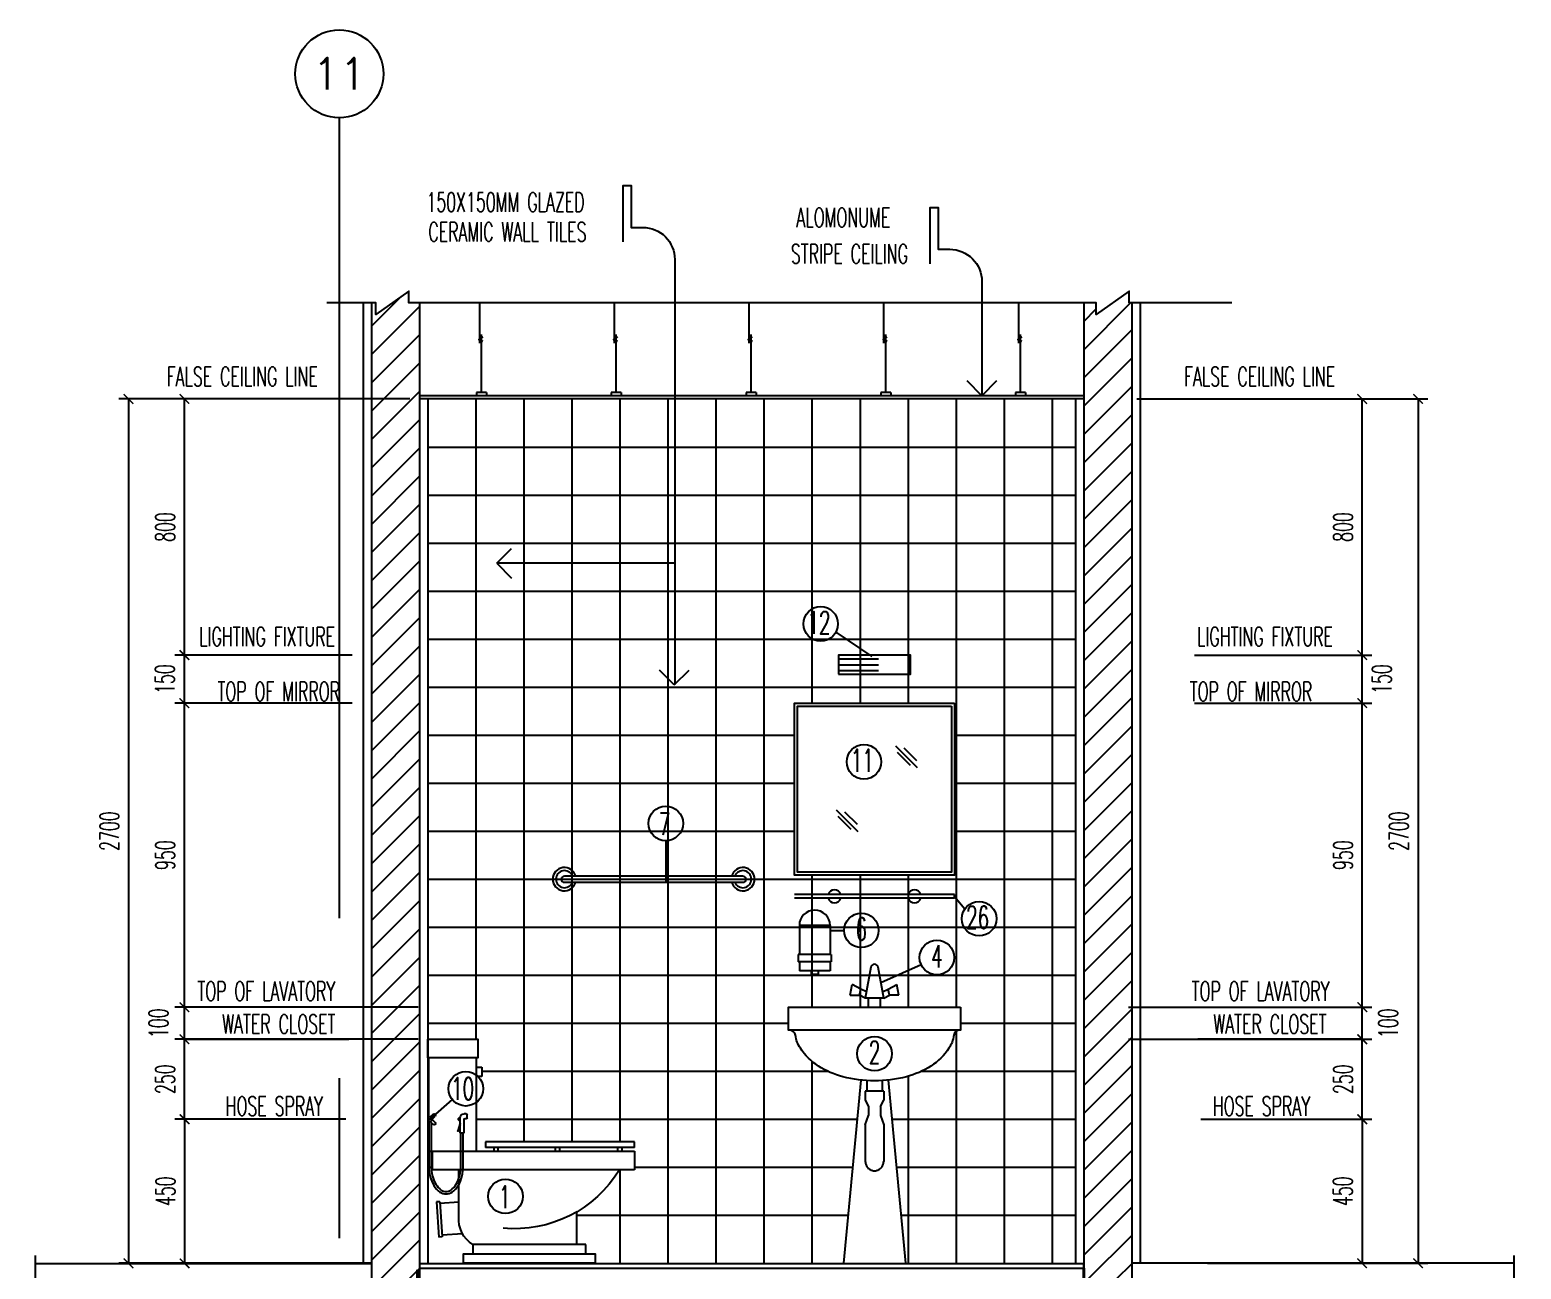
# Model space of a CAD drawing. Extents: x 417610.1 to 417639, y 43413.5 to 43433.4.
# Drawn here: x 417622.384 to 417627.041, y 43416.044 to 43419.916 of the extents above; entities that cross this region are included whole.
import ezdxf
from ezdxf.enums import TextEntityAlignment as Align

# ---------------------------------------------------------------- set-up
doc = ezdxf.new("R2010")
doc.units = 0
doc.header["$MEASUREMENT"] = 0
doc.header["$PDMODE"] = 3
doc.header["$PDSIZE"] = 0.1
for name, pattern in [('CENTER2', [1.125, 0.75, -0.125, 0.125, -0.125]), ('CENTERX2', [4, 2.5, -0.5, 0.5, -0.5]), ('HIDDEN2', [0.1875, 0.125, -0.0625])]:
    doc.linetypes.add(name, pattern=pattern)
doc.layers.get('0').update_dxf_attribs({"linetype": 'CONTINUOUS'})
doc.layers.get('DEFPOINTS').update_dxf_attribs({"linetype": 'CONTINUOUS'})
for name, color, linetype in [('2', 2, 'CONTINUOUS'), ('AX', 6, 'CONTINUOUS'), ('AX-CR', 2, 'CONTINUOUS'), ('AX-TXT', 4, 'CONTINUOUS'), ('AXES', 11, 'CENTERX2'), ('AXIS', 11, 'CENTER2'), ('Dimout', 4, 'CONTINUOUS'), ('DW', 7, 'CONTINUOUS'), ('ELE', 3, 'CONTINUOUS'), ('ELV', 7, 'CONTINUOUS'), ('FIX', 3, 'CONTINUOUS'), ('Hatch', 11, 'CONTINUOUS'), ('K-FUR', 3, 'CONTINUOUS'), ('Plaster', 7, 'CONTINUOUS'), ('SANI', 2, 'CONTINUOUS'), ('Tile', 5, 'CONTINUOUS'), ('TXT', 2, 'CONTINUOUS'), ('WALL', 6, 'CONTINUOUS'), ('WallPartition', 2, 'CONTINUOUS'), ('Windows', 9, 'CONTINUOUS')]:
    doc.layers.add(name, color=color, linetype=linetype)
doc.styles.add('ROMANS', font='ROMANS.shx', dxfattribs={"width": 0.6})
doc.dimstyles.new('R50', dxfattribs={"dimscale": 0, "dimtxt": 0.06, "dimasz": 0.03, "dimexe": 0.03, "dimexo": 0.03, "dimgap": 0.03, "dimtad": 1, "dimdec": 0, "dimlfac": 1000, "dimzin": 13, "dimdsep": 46, "dimtxsty": 'ROMANS', "dimblk": 'ARCHTICK', "dimcen": 0.09, "dimclrd": 4, "dimclre": 4, "dimclrt": 2, "dimadec": 0, "dimazin": 0, "dimtfac": 1, "dimtdec": 0, "dimtofl": 0, "dimtmove": 2, "dimatfit": 3, "dimldrblk": 'CLOSEDBLANK', "dimfxl": 0, "dimtolj": 1, "dimtzin": 0, "dimarcsym": 0})

# ---------------------------------------------------------------- blocks, each defined once
blk = doc.blocks.new('AXU')
at = {"layer": 'AX-CR'}
blk.add_circle((0, 350), 350, dxfattribs=at)
at = {"layer": 'AX-TXT', "style": 'ROMANS'}
blk.add_attdef('AX', text='', height=250, dxfattribs=at).set_placement((0, 350), align=Align.MIDDLE)
blk = doc.blocks.new('A$C753C42D5')
at = {"layer": 'SANI', "linetype": 'Continuous'}
for p, q in [((0.2568, 0.9248), (0.2394, 0.8287)), ((0.2968, 0.8287), (0.2793, 0.9248)), ((0.1923, 0.8373), (0.1985, 0.8714)), ((0.225, 0.8568), (0.1985, 0.8714)), ((0.2215, 0.8373), (0.225, 0.8568)), ((0.2429, 0.8483), (0.225, 0.8568)), ((0.2933, 0.8483), (0.3112, 0.8568)), ((0.3112, 0.8568), (0.3377, 0.8714)), ((0.3147, 0.8373), (0.3112, 0.8568)), ((0.3439, 0.8373), (0.3377, 0.8714)), ((0.1923, 0.8373), (0.2215, 0.8373)), ((0.2394, 0.8287), (0.2215, 0.8373)), ((0.2968, 0.8287), (0.2394, 0.8287)), ((0.2489, 0.8), (0.2489, 0.8287)), ((0.2872, 0.8), (0.2872, 0.8287)), ((0.2968, 0.8287), (0.3147, 0.8373)), ((0.3439, 0.8373), (0.3147, 0.8373)), ((0.2252, 0.5724), (0.1713, 0)), ((0.3109, 0.5724), (0.3648, 0))]:
    blk.add_line(p, q, dxfattribs=at)
at = {"layer": 'SANI', "linetype": 'HIDDEN2'}
for p, q in [((0.2441, 0.57), (0.2441, 0.5382)), ((0.292, 0.57), (0.292, 0.5382)), ((0.2968, 0.5382), (0.2394, 0.5382)), ((0.2394, 0.5382), (0.2394, 0.5094)), ((0.2968, 0.5382), (0.2968, 0.5094)), ((0.2394, 0.5094), (0.2489, 0.4903)), ((0.2489, 0.4903), (0.2489, 0.4616)), ((0.2872, 0.4903), (0.2968, 0.5094)), ((0.2872, 0.4903), (0.2872, 0.4616)), ((0.2394, 0.4328), (0.2489, 0.4616)), ((0.2394, 0.4328), (0.2394, 0.3179)), ((0.2872, 0.4616), (0.2968, 0.4328)), ((0.2968, 0.4328), (0.2968, 0.3179))]:
    blk.add_line(p, q, dxfattribs=at)
at = {"layer": 'SANI', "linetype": 'Continuous'}
blk.add_lwpolyline([(0.5362, 0.8), (0.5362, 0.789), (0.5362, 0.7282), (0, 0.7282), (0, 0.789), (0, 0.8)], close=True, dxfattribs=at)
for points in [[(0.5158, 0.7124, -0.107261), (0.5003, 0.6716, -0.107169), (0.4442, 0.6162, -0.077294), (0.3677, 0.5829, -0.06439), (0.2685, 0.57, -0.06439), (0.1694, 0.5829, -0.077294), (0.0929, 0.6162, -0.107169), (0.0368, 0.6716, -0.107938), (0.0212, 0.7126, -0.000994)], [(0.517, 0.7282, -0.000994), (0.517, 0.7278, -0.145509)]]:
    blk.add_lwpolyline(points, format="xyb", dxfattribs=at)
for centre, radius, start, end in [((0.2681, 0.9226), 0.0115, 9.5273, 170.4727), ((0.0024, 0.709), 0.0191, 10.8078, 88.4915), ((0.5347, 0.709), 0.0191, 89.1936, 170.0196)]:
    blk.add_arc(centre, radius, start, end, dxfattribs=at)
at = {"layer": 'SANI', "linetype": 'HIDDEN2'}
blk.add_arc((0.2681, 0.3179), 0.0287, 180, 0, dxfattribs=at)
blk = doc.blocks.new('_ARCHTICK')
at = {"color": 0, "linetype": 'ByBlock', "const_width": 0.15}
blk.add_lwpolyline([(-0.5, -0.5), (0.5, 0.5)], dxfattribs=at)
blk = doc.blocks.new('*D53')
at = {"layer": 'DEFPOINTS', "color": 0}
for p in [(417622.8668, 43418.7627), (417622.6925, 43416.0627), (417622.8675, 43416.0627)]:
    blk.add_point(p, dxfattribs=at)
at = {"layer": 'Dimout', "color": 4, "lineweight": -2}
for p, q in [((417622.8368, 43418.7627), (417622.6625, 43418.7627)), ((417622.6925, 43418.7627), (417622.6925, 43416.0627)), ((417622.8375, 43416.0627), (417622.6625, 43416.0627))]:
    blk.add_line(p, q, dxfattribs=at)
at = {"layer": 'Dimout', "color": 4, "lineweight": -2, "xscale": 0.03, "yscale": 0.03, "zscale": 0.03}
for p, rotation in [((417622.6925, 43418.7627), 90), ((417622.6925, 43416.0627), 270)]:
    blk.add_blockref('_ARCHTICK', p, dxfattribs=dict(at, rotation=rotation))
at = {"layer": 'Dimout', "color": 2, "insert": (417622.6325, 43417.4127), "char_height": 0.06, "attachment_point": 5, "rotation": 90, "style": 'ROMANS'}
blk.add_mtext('\\A1;2700', dxfattribs=at)
blk = doc.blocks.new('_ClosedBlank')
at = {"color": 0, "linetype": 'ByBlock', "lineweight": -2}
for p, q in [((-1, 0.17), (0, 0)), ((-1, 0.17), (-1, -0.17)), ((0, 0), (-1, -0.17))]:
    blk.add_line(p, q, dxfattribs=at)
blk = doc.blocks.new('*D54')
at = {"layer": 'DEFPOINTS', "color": 0}
for p in [(417622.8668, 43417.8127), (417623.4206, 43417.8127), (417623.6266, 43416.8627)]:
    blk.add_point(p, dxfattribs=at)
at = {"layer": 'Dimout', "color": 4, "lineweight": -2}
for p, q in [((417623.3906, 43417.8127), (417622.8368, 43417.8127)), ((417622.8668, 43416.8627), (417622.8668, 43417.8127)), ((417623.5966, 43416.8627), (417622.8368, 43416.8627))]:
    blk.add_line(p, q, dxfattribs=at)
at = {"layer": 'Dimout', "color": 4, "lineweight": -2, "xscale": 0.03, "yscale": 0.03, "zscale": 0.03}
for p, rotation in [((417622.8668, 43417.8127), 90), ((417622.8668, 43416.8627), 270)]:
    blk.add_blockref('_ARCHTICK', p, dxfattribs=dict(at, rotation=rotation))
at = {"layer": 'Dimout', "color": 2, "insert": (417622.8068, 43417.3377), "char_height": 0.06, "attachment_point": 5, "rotation": 90, "style": 'ROMANS'}
blk.add_mtext('\\A1;950', dxfattribs=at)
blk = doc.blocks.new('*D55')
at = {"layer": 'DEFPOINTS', "color": 0}
for p in [(417622.8668, 43416.8627), (417623.6266, 43416.8627), (417623.6266, 43416.7626)]:
    blk.add_point(p, dxfattribs=at)
at = {"layer": 'Dimout', "color": 4, "lineweight": -2}
for p, q in [((417623.5966, 43416.8627), (417622.8368, 43416.8627)), ((417622.8668, 43416.7626), (417622.8668, 43416.8627)), ((417623.5966, 43416.7626), (417622.8368, 43416.7626))]:
    blk.add_line(p, q, dxfattribs=at)
at = {"layer": 'Dimout', "color": 4, "lineweight": -2, "xscale": 0.03, "yscale": 0.03, "zscale": 0.03}
for p, rotation in [((417622.8668, 43416.8627), 90), ((417622.8668, 43416.7626), 270)]:
    blk.add_blockref('_ARCHTICK', p, dxfattribs=dict(at, rotation=rotation))
at = {"layer": 'Dimout', "color": 2, "insert": (417622.786, 43416.8127), "char_height": 0.06, "attachment_point": 5, "rotation": 90, "style": 'ROMANS'}
blk.add_mtext('\\A1;100', dxfattribs=at)
blk = doc.blocks.new('*D56')
at = {"layer": 'DEFPOINTS', "color": 0}
for p in [(417622.8668, 43416.7626), (417622.8668, 43416.7626), (417623.4006, 43416.5127)]:
    blk.add_point(p, dxfattribs=at)
at = {"layer": 'Dimout', "color": 4, "lineweight": -2}
for p, q in [((417622.8668, 43416.5127), (417622.8668, 43416.7626)), ((417623.3706, 43416.5127), (417622.8368, 43416.5127))]:
    blk.add_line(p, q, dxfattribs=at)
at = {"layer": 'Dimout', "color": 4, "lineweight": -2, "xscale": 0.03, "yscale": 0.03, "zscale": 0.03}
for p, rotation in [((417622.8668, 43416.7626), 90), ((417622.8668, 43416.5127), 270)]:
    blk.add_blockref('_ARCHTICK', p, dxfattribs=dict(at, rotation=rotation))
at = {"layer": 'Dimout', "color": 2, "insert": (417622.8068, 43416.6377), "char_height": 0.06, "attachment_point": 5, "rotation": 90, "style": 'ROMANS'}
blk.add_mtext('\\A1;250', dxfattribs=at)
blk = doc.blocks.new('A$C03B742BD')
at = {"layer": 'SANI'}
for p, q in [((0, 0.238), (0, 0.247)), ((0.003, 0.25), (0.01, 0.25)), ((0.003, 0.235), (0.007, 0.235)), ((0.0225, 0.192), (0.0225, 0.2375)), ((0.1091, 0.234), (0.1003, 0.2428)), ((0.1155, 0.2404), (0.1067, 0.2492)), ((0.01, 0.192), (0.01, 0.232)), ((0.012, 0.19), (0.0205, 0.19)), ((0.0225, 0.221), (0.0291, 0.197)), ((0.0225, 0.2172), (0.0282, 0.1967)), ((0.1091, 0.2324), (0.1003, 0.2237)), ((0.1155, 0.2261), (0.1067, 0.2173))]:
    blk.add_line(p, q, dxfattribs=at)
for points in [[(0.0225, 0.2283, 0.064258), (0.0248, 0.2292, 0.106392), (0.0269, 0.2311, 0.159292), (0.0277, 0.2335, 0.159292), (0.0269, 0.236, 0.106392), (0.0248, 0.2379, 0.066222), (0.0224, 0.2388, 0.057624)], [(0.0225, 0.2303, 0.046557), (0.0238, 0.2309, 0.106392), (0.0253, 0.2323, 0.159292), (0.0257, 0.2335, 0.159292), (0.0253, 0.2348, 0.106392), (0.0238, 0.2362, 0.046557), (0.0225, 0.2367, 0.057624)], [(0.12, 0.2271), (0.12, 0.09, -0.060702), (0.1156, 0.0539, -0.074102), (0.1043, 0.0264, -0.106911), (0.0852, 0.0059, -0.152771), (0.0663, 0, -0.152771), (0.0473, 0.0059, -0.106911), (0.0282, 0.0264, -0.074102), (0.0169, 0.0539, -0.060702), (0.0125, 0.09), (0.0125, 0.19)], [(0.1125, 0.2231), (0.1125, 0.09, -0.060702), (0.1083, 0.0557, -0.074102), (0.0978, 0.0302, -0.106911), (0.0809, 0.0121, -0.152771), (0.0663, 0.0075, -0.152771), (0.0516, 0.0121, -0.106911), (0.0347, 0.0302, -0.074102), (0.0242, 0.0557, -0.060702), (0.02, 0.09), (0.02, 0.19)]]:
    blk.add_lwpolyline(points, format="xyb", dxfattribs=at)
blk.add_circle((0.1163, 0.2332), 0.0072, dxfattribs=at)
for centre, radius, start, end in [((0.003, 0.247), 0.003, 90, 180), ((0.003, 0.238), 0.003, 180, 270), ((0.007, 0.232), 0.003, 0, 90), ((0.01, 0.2375), 0.0125, 0, 90), ((0.1035, 0.246), 0.0045, 45, 225), ((0.012, 0.192), 0.002, 180, 270), ((0.0205, 0.192), 0.002, 270, 0), ((0.0286, 0.1968), 0.0005, 194.5389, 16.2381), ((0.1035, 0.2205), 0.0045, 135, 315)]:
    blk.add_arc(centre, radius, start, end, dxfattribs=at)
blk = doc.blocks.new('*D57')
at = {"layer": 'DEFPOINTS', "color": 0}
for p in [(417622.8675, 43416.5127), (417622.8675, 43416.0627), (417623.3806, 43416.0627)]:
    blk.add_point(p, dxfattribs=at)
at = {"layer": 'Dimout', "color": 4, "lineweight": -2}
for p, q in [((417622.8675, 43416.5127), (417622.8675, 43416.0627)), ((417623.3506, 43416.0627), (417622.8375, 43416.0627))]:
    blk.add_line(p, q, dxfattribs=at)
at = {"layer": 'Dimout', "color": 4, "lineweight": -2, "xscale": 0.03, "yscale": 0.03, "zscale": 0.03}
for p, rotation in [((417622.8675, 43416.5127), 90), ((417622.8675, 43416.0627), 270)]:
    blk.add_blockref('_ARCHTICK', p, dxfattribs=dict(at, rotation=rotation))
at = {"layer": 'Dimout', "color": 2, "insert": (417622.8075, 43416.2877), "char_height": 0.06, "attachment_point": 5, "rotation": 90, "style": 'ROMANS'}
blk.add_mtext('\\A1;450', dxfattribs=at)
blk = doc.blocks.new('COMP')
at = {"layer": 'FIX'}
for p, q in [((-0.0575, 0.6125), (-0.0575, 0.5833)), ((-0.0411, 0.6125), (-0.0575, 0.6125)), ((-0.0411, 0.35), (-0.0411, 0.6416)), ((0.1079, 0.35), (0.1079, 0.6416)), ((-0.0575, 0.5833), (-0.0411, 0.5833)), ((-0.5343, 0.3618), (-0.5343, 0.3792)), ((-0.5343, 0.3792), (-0.0685, 0.3792)), ((-0.0685, 0.3792), (-0.0685, 0.3618)), ((-0.5343, 0.3618), (-0.0685, 0.3618)), ((-0.5343, 0.35), (-0.5343, 0.2917)), ((0.1079, 0.35), (-0.5343, 0.35)), ((-0.4959, 0.35), (-0.4959, 0.3618)), ((-0.4825, 0.35), (-0.4825, 0.3618)), ((-0.301, 0.35), (-0.301, 0.3618)), ((-0.2876, 0.35), (-0.2876, 0.3618)), ((-0.1087, 0.35), (-0.1087, 0.3618)), ((-0.0953, 0.35), (-0.0953, 0.3618)), ((0.0971, 0.2917), (0.0971, 0.35)), ((-0.5343, 0.2917), (0.0971, 0.2917)), ((0.0146, 0.1458), (0.0146, 0.2917)), ((0.0146, 0.1914), (0.0738, 0.1873)), ((0.0741, 0.1923), (0.0665, 0.0825)), ((0.0741, 0.1923), (0.0841, 0.1916)), ((0.0841, 0.1916), (0.0765, 0.0818)), ((-0.3528, 0.1603), (-0.3528, 0.0583)), ((-0.382, 0.0583), (-0.0292, 0.0583)), ((-0.382, 0.0292), (-0.382, 0.0583)), ((-0.0292, 0.0583), (-0.0292, 0.0292)), ((0.0027, 0.092), (0.0669, 0.0875)), ((0.0665, 0.0825), (0.0765, 0.0818))]:
    blk.add_line(p, q, dxfattribs=at)
for points in [[(0.1117, 0.6416), (0.1117, 0.7), (-0.0449, 0.7), (-0.0449, 0.6416)], [(0, 0), (0, 0.0292), (-0.4111, 0.0292), (-0.4111, 0)]]:
    blk.add_lwpolyline(points, close=True, dxfattribs=at)
for centre, radius, start, end in [((-0.1594, 0.4916), 0.3837, 211.4114, 275.3446), ((-0.0802, 0.1385), 0.0951, 302.4712, 4.3987)]:
    blk.add_arc(centre, radius, start, end, dxfattribs=at)
blk = doc.blocks.new('*D58')
at = {"layer": 'DEFPOINTS', "color": 0}
for p in [(417622.8668, 43418.7627), (417623.6006, 43418.7627), (417623.4206, 43417.9627)]:
    blk.add_point(p, dxfattribs=at)
at = {"layer": 'Dimout', "color": 4, "lineweight": -2}
for p, q in [((417623.5706, 43418.7627), (417622.8368, 43418.7627)), ((417622.8668, 43417.9627), (417622.8668, 43418.7627)), ((417623.3906, 43417.9627), (417622.8368, 43417.9627))]:
    blk.add_line(p, q, dxfattribs=at)
at = {"layer": 'Dimout', "color": 4, "lineweight": -2, "xscale": 0.03, "yscale": 0.03, "zscale": 0.03}
for p, rotation in [((417622.8668, 43418.7627), 90), ((417622.8668, 43417.9627), 270)]:
    blk.add_blockref('_ARCHTICK', p, dxfattribs=dict(at, rotation=rotation))
at = {"layer": 'Dimout', "color": 2, "insert": (417622.8068, 43418.3627), "char_height": 0.06, "attachment_point": 5, "rotation": 90, "style": 'ROMANS'}
blk.add_mtext('\\A1;800', dxfattribs=at)
blk = doc.blocks.new('*D59')
at = {"layer": 'DEFPOINTS', "color": 0}
for p in [(417622.8668, 43417.9627), (417623.4206, 43417.9627), (417623.4206, 43417.8127)]:
    blk.add_point(p, dxfattribs=at)
at = {"layer": 'Dimout', "color": 4, "lineweight": -2}
for p, q in [((417623.3906, 43417.9627), (417622.8368, 43417.9627)), ((417622.8668, 43417.8127), (417622.8668, 43417.9627)), ((417623.3906, 43417.8127), (417622.8368, 43417.8127))]:
    blk.add_line(p, q, dxfattribs=at)
at = {"layer": 'Dimout', "color": 4, "lineweight": -2, "xscale": 0.03, "yscale": 0.03, "zscale": 0.03}
for p, rotation in [((417622.8668, 43417.9627), 90), ((417622.8668, 43417.8127), 270)]:
    blk.add_blockref('_ARCHTICK', p, dxfattribs=dict(at, rotation=rotation))
at = {"layer": 'Dimout', "color": 2, "insert": (417622.8058, 43417.8877), "char_height": 0.06, "attachment_point": 5, "rotation": 90, "style": 'ROMANS'}
blk.add_mtext('\\A1;150', dxfattribs=at)
blk = doc.blocks.new('walling')
at = {"layer": 'ELV'}
blk.add_line((0.1363, -1.1797), (-0.4198, -1.1797), dxfattribs=at)
blk.add_lwpolyline([(-0.025, -0.176), (-0.025, 0), (0, 0), (0, -0.1306), (0.0363, -0.1306, -0.414214), (0.1363, -0.2306), (0.1363, -1.5582)], format="xyb", dxfattribs=at)
at = {"layer": 'WALL'}
for p, q in [((-0.4198, -1.1797), (-0.3736, -1.1334)), ((-0.4198, -1.1797), (-0.3736, -1.2259)), ((0.1345, -1.56), (0.0882, -1.5137)), ((0.1345, -1.56), (0.1808, -1.5137))]:
    blk.add_line(p, q, dxfattribs=at)
at = {"layer": 'TXT', "style": 'ROMANS', "width": 0.6}
for s, p in [('150X150MM GLAZED', (-0.639, -0.0816)), ('CERAMIC WALL TILES', (-0.6331, -0.1746))]:
    blk.add_text(s, height=0.06, dxfattribs=at).set_placement(p)
blk = doc.blocks.new('GAN')
for p, q in [((-0.0212, 0.1644), (-0.0212, 0.29)), ((-0.0155, 0.01), (-0.0155, 0.1918)), ((0, 0.01), (-0.031, 0.01)), ((-0.031, 0.01), (-0.031, 0)), ((0, 0.01), (0, 0))]:
    blk.add_line(p, q)
blk.add_lwpolyline([(-0.0118, 0.184), (-0.024, 0.1754), (-0.0113, 0.1703)])
blk = doc.blocks.new('*D83')
at = {"layer": 'DEFPOINTS', "color": 0}
for p in [(417626.545, 43418.7627), (417626.5443, 43416.0627), (417626.7193, 43416.0627)]:
    blk.add_point(p, dxfattribs=at)
at = {"layer": 'Dimout', "color": 4, "lineweight": -2}
for p, q in [((417626.575, 43418.7627), (417626.7493, 43418.7627)), ((417626.7193, 43418.7627), (417626.7193, 43416.0627)), ((417626.5743, 43416.0627), (417626.7493, 43416.0627))]:
    blk.add_line(p, q, dxfattribs=at)
at = {"layer": 'Dimout', "color": 4, "lineweight": -2, "xscale": 0.03, "yscale": 0.03, "zscale": 0.03}
for p, rotation in [((417626.7193, 43418.7627), 90), ((417626.7193, 43416.0627), 270)]:
    blk.add_blockref('_ARCHTICK', p, dxfattribs=dict(at, rotation=rotation))
at = {"layer": 'Dimout', "color": 2, "insert": (417626.6593, 43417.4127), "char_height": 0.06, "attachment_point": 5, "rotation": 90, "style": 'ROMANS'}
blk.add_mtext('\\A1;2700', dxfattribs=at)
blk = doc.blocks.new('*D84')
at = {"layer": 'DEFPOINTS', "color": 0}
for p in [(417625.9913, 43417.8127), (417626.545, 43417.8127), (417625.7853, 43416.8627)]:
    blk.add_point(p, dxfattribs=at)
at = {"layer": 'Dimout', "color": 4, "lineweight": -2}
for p, q in [((417626.0213, 43417.8127), (417626.575, 43417.8127)), ((417626.545, 43416.8627), (417626.545, 43417.8127)), ((417625.8153, 43416.8627), (417626.575, 43416.8627))]:
    blk.add_line(p, q, dxfattribs=at)
at = {"layer": 'Dimout', "color": 4, "lineweight": -2, "xscale": 0.03, "yscale": 0.03, "zscale": 0.03}
for p, rotation in [((417626.545, 43417.8127), 90), ((417626.545, 43416.8627), 270)]:
    blk.add_blockref('_ARCHTICK', p, dxfattribs=dict(at, rotation=rotation))
at = {"layer": 'Dimout', "color": 2, "insert": (417626.485, 43417.3377), "char_height": 0.06, "attachment_point": 5, "rotation": 90, "style": 'ROMANS'}
blk.add_mtext('\\A1;950', dxfattribs=at)
blk = doc.blocks.new('*D85')
at = {"layer": 'DEFPOINTS', "color": 0}
for p in [(417625.7853, 43416.8627), (417626.545, 43416.8627), (417625.7853, 43416.7626)]:
    blk.add_point(p, dxfattribs=at)
at = {"layer": 'Dimout', "color": 4, "lineweight": -2}
for p, q in [((417625.8153, 43416.8627), (417626.575, 43416.8627)), ((417626.545, 43416.7626), (417626.545, 43416.8627)), ((417625.8153, 43416.7626), (417626.575, 43416.7626))]:
    blk.add_line(p, q, dxfattribs=at)
at = {"layer": 'Dimout', "color": 4, "lineweight": -2, "xscale": 0.03, "yscale": 0.03, "zscale": 0.03}
for p, rotation in [((417626.545, 43416.8627), 90), ((417626.545, 43416.7626), 270)]:
    blk.add_blockref('_ARCHTICK', p, dxfattribs=dict(at, rotation=rotation))
at = {"layer": 'Dimout', "color": 2, "insert": (417626.6258, 43416.8127), "char_height": 0.06, "attachment_point": 5, "rotation": 90, "style": 'ROMANS'}
blk.add_mtext('\\A1;100', dxfattribs=at)
blk = doc.blocks.new('*D86')
at = {"layer": 'DEFPOINTS', "color": 0}
for p in [(417626.545, 43416.7626), (417626.545, 43416.7626), (417626.0113, 43416.5127)]:
    blk.add_point(p, dxfattribs=at)
at = {"layer": 'Dimout', "color": 4, "lineweight": -2}
for p, q in [((417626.545, 43416.5127), (417626.545, 43416.7626)), ((417626.0413, 43416.5127), (417626.575, 43416.5127))]:
    blk.add_line(p, q, dxfattribs=at)
at = {"layer": 'Dimout', "color": 4, "lineweight": -2, "xscale": 0.03, "yscale": 0.03, "zscale": 0.03}
for p, rotation in [((417626.545, 43416.7626), 90), ((417626.545, 43416.5127), 270)]:
    blk.add_blockref('_ARCHTICK', p, dxfattribs=dict(at, rotation=rotation))
at = {"layer": 'Dimout', "color": 2, "insert": (417626.485, 43416.6377), "char_height": 0.06, "attachment_point": 5, "rotation": 90, "style": 'ROMANS'}
blk.add_mtext('\\A1;250', dxfattribs=at)
blk = doc.blocks.new('*D87')
at = {"layer": 'DEFPOINTS', "color": 0}
for p in [(417626.5443, 43416.5127), (417626.0313, 43416.0627), (417626.5443, 43416.0627)]:
    blk.add_point(p, dxfattribs=at)
at = {"layer": 'Dimout', "color": 4, "lineweight": -2}
for p, q in [((417626.5443, 43416.5127), (417626.5443, 43416.0627)), ((417626.0613, 43416.0627), (417626.5743, 43416.0627))]:
    blk.add_line(p, q, dxfattribs=at)
at = {"layer": 'Dimout', "color": 4, "lineweight": -2, "xscale": 0.03, "yscale": 0.03, "zscale": 0.03}
for p, rotation in [((417626.5443, 43416.5127), 90), ((417626.5443, 43416.0627), 270)]:
    blk.add_blockref('_ARCHTICK', p, dxfattribs=dict(at, rotation=rotation))
at = {"layer": 'Dimout', "color": 2, "insert": (417626.4843, 43416.2877), "char_height": 0.06, "attachment_point": 5, "rotation": 90, "style": 'ROMANS'}
blk.add_mtext('\\A1;450', dxfattribs=at)
blk = doc.blocks.new('*D88')
at = {"layer": 'DEFPOINTS', "color": 0}
for p in [(417625.8113, 43418.7627), (417626.545, 43418.7627), (417625.9913, 43417.9627)]:
    blk.add_point(p, dxfattribs=at)
at = {"layer": 'Dimout', "color": 4, "lineweight": -2}
for p, q in [((417625.8413, 43418.7627), (417626.575, 43418.7627)), ((417626.545, 43417.9627), (417626.545, 43418.7627)), ((417626.0213, 43417.9627), (417626.575, 43417.9627))]:
    blk.add_line(p, q, dxfattribs=at)
at = {"layer": 'Dimout', "color": 4, "lineweight": -2, "xscale": 0.03, "yscale": 0.03, "zscale": 0.03}
for p, rotation in [((417626.545, 43418.7627), 90), ((417626.545, 43417.9627), 270)]:
    blk.add_blockref('_ARCHTICK', p, dxfattribs=dict(at, rotation=rotation))
at = {"layer": 'Dimout', "color": 2, "insert": (417626.485, 43418.3627), "char_height": 0.06, "attachment_point": 5, "rotation": 90, "style": 'ROMANS'}
blk.add_mtext('\\A1;800', dxfattribs=at)
blk = doc.blocks.new('*D89')
at = {"layer": 'DEFPOINTS', "color": 0}
for p in [(417625.9913, 43417.9627), (417626.545, 43417.9627), (417625.9913, 43417.8127)]:
    blk.add_point(p, dxfattribs=at)
at = {"layer": 'Dimout', "color": 4, "lineweight": -2}
for p, q in [((417626.0213, 43417.9627), (417626.575, 43417.9627)), ((417626.545, 43417.8127), (417626.545, 43417.9627)), ((417626.0213, 43417.8127), (417626.575, 43417.8127))]:
    blk.add_line(p, q, dxfattribs=at)
at = {"layer": 'Dimout', "color": 4, "lineweight": -2, "xscale": 0.03, "yscale": 0.03, "zscale": 0.03}
for p, rotation in [((417626.545, 43417.9627), 90), ((417626.545, 43417.8127), 270)]:
    blk.add_blockref('_ARCHTICK', p, dxfattribs=dict(at, rotation=rotation))
at = {"layer": 'Dimout', "color": 2, "insert": (417626.606, 43417.8877), "char_height": 0.06, "attachment_point": 5, "rotation": 90, "style": 'ROMANS'}
blk.add_mtext('\\A1;150', dxfattribs=at)
blk = doc.blocks.new('ceil')
at = {"layer": 'ELV'}
blk.add_lwpolyline([(-0.1613, 0.4121), (-0.1613, 0.5881), (-0.1363, 0.5881), (-0.1363, 0.4575), (-0.1, 0.4575, -0.414214), (0, 0.3575), (0, 0)], format="xyb", dxfattribs=at)
at = {"layer": 'WALL'}
blk.add_lwpolyline([(0.0463, 0.0463), (0, 0), (-0.0463, 0.0463)], dxfattribs=at)
at = {"layer": 'TXT', "style": 'ROMANS', "width": 0.6}
for s, p in [('ALOMONUME', (-0.5788, 0.5268)), (' STRIPE CEILING', (-0.6209, 0.4135))]:
    blk.add_text(s, height=0.06, dxfattribs=at).set_placement(p)

msp = doc.modelspace()

# ---------------------------------------------------------------- hatches: boundary and pattern name
at = {"layer": 'Hatch'}
h = msp.add_hatch(dxfattribs=at)
h.set_pattern_fill('ANSI31', color=256, scale=0.5, style=0)
h.set_pattern_definition([(45, (-182.76255, -95.893454), (-0.044194173824, 0.044194173824), [])])
h.paths.add_polyline_path([(417625.8256, 43419.0627), (417625.8172, 43419.0627), (417625.8172, 43419.0999), (417625.7143, 43419.0271), (417625.7143, 43419.0627), (417625.6756, 43419.0627), (417625.6756, 43416.0127), (417625.8256, 43416.0127), (417625.8256, 43416.0327)])
h.paths.add_polyline_path([(417623.6006, 43419.0627), (417623.5676, 43419.0627), (417623.5676, 43419.0999), (417623.4647, 43419.0271), (417623.4647, 43419.0627), (417623.4506, 43419.0627), (417623.4506, 43416.0077), (417623.5949, 43416.0077), (417623.5949, 43416.0427), (417623.6006, 43416.0427)])

# ---------------------------------------------------------------- linework, layer by layer
at = {"layer": '2'}
for p, q in [((417625.6756, 43418.7727), (417623.6006, 43418.7727)), ((417625.6756, 43418.7627), (417623.6006, 43418.7627)), ((417623.4506, 43416.0627), (417623.0612, 43416.0627)), ((417625.6756, 43415.187), (417625.6756, 43416.0627))]:
    msp.add_line(p, q, dxfattribs=at)
at = {"layer": 'AXES'}
msp.add_line((417623.3506, 43419.6409), (417623.3506, 43415.187), dxfattribs=at)
at = {"layer": 'AXIS'}
for p, q in [((417622.8668, 43416.7626), (417623.3806, 43416.7626)), ((417626.545, 43416.7626), (417626.0313, 43416.7626))]:
    msp.add_line(p, q, dxfattribs=at)
at = {"layer": 'DW'}
for p, q in [((417624.901, 43418.034), (417625.0131, 43417.9583)), ((417624.37, 43417.3829), (417624.37, 43417.2531)), ((417625.2718, 43417.209), (417625.3043, 43417.1703)), ((417624.8829, 43417.1028), (417624.9268, 43417.1028)), ((417625.0418, 43416.9394), (417625.1676, 43416.9958)), ((417623.7031, 43416.5746), (417623.6337, 43416.5127))]:
    msp.add_line(p, q, dxfattribs=at)
at = {"layer": 'ELE'}
msp.add_lwpolyline([(417626.1377, 43419.0627), (417625.8172, 43419.0627), (417625.8172, 43419.0999), (417625.7143, 43419.0271), (417625.7143, 43419.0627), (417623.5676, 43419.0627), (417623.5676, 43419.0999), (417623.4647, 43419.0271), (417623.4647, 43419.0627), (417623.3112, 43419.0627)], dxfattribs=at)
at = {"layer": 'FIX'}
for p, q in [((417625.1565, 43417.6107), (417625.0889, 43417.6783)), ((417625.1541, 43417.6328), (417625.1147, 43417.6722)), ((417625.1344, 43417.618), (417625.0938, 43417.6586)), ((417624.9709, 43417.411), (417624.9033, 43417.4786)), ((417624.9488, 43417.4183), (417624.9082, 43417.4589)), ((417624.9684, 43417.4331), (417624.9291, 43417.4724))]:
    msp.add_line(p, q, dxfattribs=at)
at = {"layer": 'FIX', "color": 2}
for p, q in [((417625.2718, 43417.2145), (417624.7718, 43417.2145)), ((417625.2718, 43417.2036), (417625.2718, 43417.2145)), ((417625.2718, 43417.2036), (417624.7718, 43417.2036))]:
    msp.add_line(p, q, dxfattribs=at)
for points in [[(417625.2718, 43417.8127), (417625.2718, 43417.275), (417624.7718, 43417.275), (417624.7718, 43417.8127)], [(417625.2618, 43417.8027), (417625.2618, 43417.285), (417624.7818, 43417.285), (417624.7818, 43417.8027)]]:
    msp.add_lwpolyline(points, close=True, dxfattribs=at)
at = {"layer": 'FIX'}
msp.add_lwpolyline([(417624.0535, 43417.2722, 1), (417624.0535, 43417.2531), (417624.611, 43417.2531, 1), (417624.611, 43417.2722)], format="xyb", close=True, dxfattribs=at)
at = {"layer": 'FIX', "color": 2}
for centre in [(417624.8538, 43418.0601), (417624.989, 43417.6292), (417624.37, 43417.4368), (417625.3484, 43417.1393), (417624.9808, 43417.1028), (417625.2168, 43417.0179), (417625.0221, 43416.7175), (417623.7455, 43416.6081), (417623.8694, 43416.2719)]:
    msp.add_circle(centre, 0.054, dxfattribs=at)
at = {"layer": 'FIX'}
for centre, radius, start, end in [((417624.0535, 43417.2627), 0.0366, 15.0689, 344.931), ((417624.611, 43417.2627), 0.0366, 195.069, 164.9311), ((417624.0535, 43417.2627), 0.0266, 20.9518, 339.0482), ((417624.611, 43417.2627), 0.0266, 200.9518, 159.0482)]:
    msp.add_arc(centre, radius, start, end, dxfattribs=at)
at = {"layer": 'FIX', "color": 2}
for centre, start, end in [((417624.8968, 43417.209), 15.2023, 164.7977), ((417625.1468, 43417.209), 15.2023, 164.7977), ((417624.8968, 43417.209), 195.2023, 344.7977), ((417625.1468, 43417.209), 195.2023, 344.7977)]:
    msp.add_arc(centre, 0.0206, start, end, dxfattribs=at)
at = {"layer": 'Hatch', "linetype": 'HIDDEN2'}
for p, q in [((417624.9093, 43417.9507), (417625.1343, 43417.9507)), ((417624.9093, 43417.9327), (417625.1343, 43417.9327)), ((417624.9093, 43417.9147), (417625.1343, 43417.9147))]:
    msp.add_line(p, q, dxfattribs=at)
at = {"layer": 'Plaster'}
for p, q in [((417623.4246, 43419.0627), (417623.4246, 43416.0627)), ((417625.8516, 43419.0627), (417625.8516, 43416.0627)), ((417623.6266, 43418.7627), (417623.6266, 43416.0627)), ((417625.6496, 43418.7627), (417625.6496, 43416.0627)), ((417622.4006, 43416.0626), (417623.4506, 43416.0626)), ((417623.6006, 43416.0626), (417625.6756, 43416.0626)), ((417623.6006, 43416.0477), (417625.6756, 43416.0477)), ((417627.0187, 43416.0627), (417625.8256, 43416.0627))]:
    msp.add_line(p, q, dxfattribs=at)
at = {"layer": 'SANI'}
for p, q in [((417624.8829, 43417.1183), (417624.7871, 43417.1183)), ((417624.7871, 43417.1183), (417624.7871, 43417.0273)), ((417624.8829, 43417.1183), (417624.8829, 43417.0273)), ((417624.8868, 43417.0273), (417624.7832, 43417.0273)), ((417624.7832, 43417.0273), (417624.7832, 43417.0043)), ((417624.8868, 43417.0273), (417624.8868, 43417.0043)), ((417624.8868, 43417.0043), (417624.7832, 43417.0043)), ((417624.7871, 43417.0043), (417624.7871, 43416.9759)), ((417624.8829, 43416.9759), (417624.7871, 43416.9759)), ((417624.8245, 43416.9759), (417624.8245, 43416.9644)), ((417624.8456, 43416.9759), (417624.8456, 43416.9644)), ((417624.8829, 43417.0043), (417624.8829, 43416.9759)), ((417624.8456, 43416.9644), (417624.8245, 43416.9644))]:
    msp.add_line(p, q, dxfattribs=at)
msp.add_lwpolyline([(417624.9093, 43417.9027), (417625.1343, 43417.9027), (417625.1343, 43417.9627), (417624.9093, 43417.9627)], close=True, dxfattribs=at)
msp.add_arc((417624.835, 43417.1183), 0.0479, 0, 180, dxfattribs=at)
at = {"layer": 'Tile'}
for p, q in [((417623.7766, 43418.7627), (417623.7766, 43416.7626)), ((417623.9266, 43418.7627), (417623.9266, 43416.4418)), ((417624.0766, 43418.7627), (417624.0766, 43416.4418)), ((417624.2266, 43418.7627), (417624.2266, 43416.4418)), ((417624.3766, 43418.7627), (417624.3766, 43416.0627)), ((417624.5266, 43418.7627), (417624.5266, 43416.0627)), ((417624.6766, 43418.7627), (417624.6766, 43416.0627)), ((417624.8266, 43418.7627), (417624.8266, 43417.8127)), ((417624.9766, 43418.7627), (417624.9766, 43417.8127)), ((417625.1266, 43418.7627), (417625.1266, 43417.8127)), ((417625.2766, 43418.7627), (417625.2766, 43416.8627)), ((417625.4266, 43418.7627), (417625.4266, 43416.0627)), ((417625.5766, 43418.7627), (417625.5766, 43416.0627)), ((417623.6266, 43418.6126), (417625.6496, 43418.6126)), ((417623.6266, 43418.4626), (417625.6496, 43418.4626)), ((417623.6266, 43418.3126), (417625.6496, 43418.3126)), ((417623.6266, 43418.1626), (417625.6496, 43418.1626)), ((417623.6266, 43418.0126), (417625.6496, 43418.0126)), ((417623.6266, 43417.8626), (417625.6496, 43417.8626)), ((417623.6266, 43417.7126), (417624.7718, 43417.7126)), ((417625.2718, 43417.7126), (417625.6496, 43417.7126)), ((417623.6266, 43417.5626), (417624.7718, 43417.5626)), ((417625.2718, 43417.5626), (417625.6496, 43417.5626)), ((417623.6266, 43417.4126), (417624.7718, 43417.4126)), ((417625.2718, 43417.4126), (417625.6496, 43417.4126)), ((417623.6266, 43417.2626), (417625.6496, 43417.2626)), ((417624.8266, 43417.275), (417624.8266, 43416.8627)), ((417624.9766, 43417.275), (417624.9766, 43416.8627)), ((417625.1266, 43417.275), (417625.1266, 43416.8627)), ((417623.6266, 43417.1126), (417625.6496, 43417.1126)), ((417623.6266, 43416.9626), (417625.6496, 43416.9626)), ((417623.6266, 43416.8126), (417624.7537, 43416.8126)), ((417625.2766, 43416.7909), (417625.2766, 43416.0627)), ((417625.2899, 43416.8126), (417625.6496, 43416.8126)), ((417623.7957, 43416.6626), (417624.8761, 43416.6626)), ((417624.8266, 43416.6936), (417624.8266, 43416.0627)), ((417625.1684, 43416.6626), (417625.6496, 43416.6626)), ((417625.1266, 43416.6469), (417625.1266, 43416.0627)), ((417623.6266, 43416.5127), (417623.6412, 43416.5127)), ((417623.7794, 43416.5126), (417624.9674, 43416.5126)), ((417625.0762, 43416.5126), (417625.6496, 43416.5126)), ((417623.6266, 43416.3627), (417623.6412, 43416.3627)), ((417623.6266, 43416.3627), (417623.6412, 43416.3627)), ((417624.2266, 43416.3543), (417624.2266, 43416.0627)), ((417624.2725, 43416.3626), (417624.9533, 43416.3626)), ((417625.0903, 43416.3626), (417625.6496, 43416.3626)), ((417624.091, 43416.2126), (417624.9392, 43416.2126)), ((417625.1044, 43416.2126), (417625.6496, 43416.2126))]:
    msp.add_line(p, q, dxfattribs=at)
at = {"layer": 'WALL'}
for p, q in [((417623.4506, 43419.0627), (417623.4506, 43416.0077)), ((417623.6006, 43419.0627), (417623.6006, 43416.0077)), ((417625.6756, 43419.0627), (417625.6756, 43416.0127)), ((417625.8256, 43419.0627), (417625.8256, 43416.0127))]:
    msp.add_line(p, q, dxfattribs=at)
at = {"layer": 'WallPartition', "linetype": 'HIDDEN2', "const_width": 0.01}
for points in [[(417623.5949, 43415.9527), (417625.6756, 43415.9577), (417625.6755, 43416.0477)], [(417623.5949, 43415.9527), (417623.5949, 43416.0427)]]:
    msp.add_lwpolyline(points, dxfattribs=at)
at = {"layer": 'Windows'}
for points in [[(417622.4006, 43416.087), (417622.4006, 43415.9579), (417622.4231, 43415.9579), (417622.3841, 43415.9254), (417622.4006, 43415.9254), (417622.4006, 43415.7907)], [(417627.0187, 43416.087), (417627.0187, 43415.9579), (417627.0413, 43415.9579), (417627.0022, 43415.9255), (417627.0187, 43415.9255), (417627.0187, 43415.7907)]]:
    msp.add_lwpolyline(points, dxfattribs=at)

# ---------------------------------------------------------------- block references
for p in [(417623.8102, 43418.7727), (417624.231, 43418.7727), (417624.6518, 43418.7727), (417625.0726, 43418.7727), (417625.4934, 43418.7727)]:
    msp.add_blockref('GAN', p)
at = {"layer": 'AX', "xscale": 0.0003928571428904044, "yscale": 0.0003928571200231101, "zscale": 0.0003928571242306922}
msp.add_blockref('AXU', (417623.3506, 43419.6409), dxfattribs=at).add_auto_attribs({'AX': '11'})
at = {"layer": 'K-FUR'}
msp.add_blockref('ceil', (417625.357, 43418.7727), dxfattribs=at)
at = {"layer": 'SANI', "xscale": -1}
msp.add_blockref('A$C03B742BD', (417623.75, 43416.2794), dxfattribs=at)
at = {"layer": 'WALL'}
msp.add_blockref('walling', (417624.2618, 43419.4293), dxfattribs=at)
at = {"layer": 'WallPartition'}
msp.add_blockref('A$C753C42D5', (417624.7537, 43416.0627), dxfattribs=at)
at = {"layer": 'Windows', "xscale": -1}
msp.add_blockref('COMP', (417623.7383, 43416.0627), dxfattribs=at)

# ---------------------------------------------------------------- texts
at = {"layer": 'TXT', "style": 'ROMANS', "width": 0.6}
for s, height, p in [('FALSE CEILING LINE', 0.06, (417622.8115, 43418.803)), ('FALSE CEILING LINE', 0.06, (417625.9885, 43418.803)), ('12', 0.07, (417624.8123, 43418.0293)), ('LIGHTING FIXTURE', 0.06, (417622.913, 43417.9904)), ('LIGHTING FIXTURE', 0.06, (417626.0291, 43417.9904)), ('TOP OF MIRROR', 0.06, (417622.9702, 43417.8189)), ('TOP OF MIRROR', 0.06, (417626.0062, 43417.8189)), ('11', 0.07, (417624.9476, 43417.5983)), ('7', 0.07, (417624.3479, 43417.4001)), ('26', 0.07, (417625.3078, 43417.1084)), ('6', 0.07, (417624.9625, 43417.0719)), ('4', 0.07, (417625.1986, 43416.987)), ('TOP OF LAVATORY', 0.06, (417622.9074, 43416.8829)), ('TOP OF LAVATORY', 0.06, (417626.0124, 43416.8829)), (' WATER CLOSET', 0.06, (417622.9604, 43416.7801)), (' WATER CLOSET', 0.06, (417626.0555, 43416.7801)), ('2', 0.07, (417625.0038, 43416.6867)), ('10', 0.07, (417623.6994, 43416.5734)), ('HOSE SPRAY', 0.06, (417622.9957, 43416.5236)), ('HOSE SPRAY', 0.06, (417626.0784, 43416.5236)), ('1', 0.07, (417623.849, 43416.2348))]:
    msp.add_text(s, height=height, dxfattribs=at).set_placement(p)

# ---------------------------------------------------------------- dimensions: what is measured, and where the dimension line sits
at = {"layer": 'Dimout'}
for base, p1, p2, picture, middle in [((417622.6925, 43416.0627), (417622.8668, 43418.7627), (417622.8675, 43416.0627), '*D53', (417622.6325, 43417.4127)), ((417622.8668, 43418.7627), (417623.4206, 43417.9627), (417623.6006, 43418.7627), '*D58', (417622.8068, 43418.3627)), ((417626.545, 43418.7627), (417625.9913, 43417.9627), (417625.8113, 43418.7627), '*D88', (417626.485, 43418.3627)), ((417626.7193, 43416.0627), (417626.545, 43418.7627), (417626.5443, 43416.0627), '*D83', (417626.6593, 43417.4127)), ((417622.8668, 43417.8127), (417623.6266, 43416.8627), (417623.4206, 43417.8127), '*D54', (417622.8068, 43417.3377)), ((417626.545, 43417.8127), (417625.7853, 43416.8627), (417625.9913, 43417.8127), '*D84', (417626.485, 43417.3377)), ((417622.8668, 43416.7626), (417623.4006, 43416.5127), (417622.8668, 43416.7626), '*D56', (417622.8068, 43416.6377)), ((417626.545, 43416.7626), (417626.0113, 43416.5127), (417626.545, 43416.7626), '*D86', (417626.485, 43416.6377)), ((417622.8675, 43416.0627), (417622.8675, 43416.5127), (417623.3806, 43416.0627), '*D57', (417622.8075, 43416.2877)), ((417626.5443, 43416.0627), (417626.5443, 43416.5127), (417626.0313, 43416.0627), '*D87', (417626.4843, 43416.2877))]:
    dim = msp.add_linear_dim(base=base, p1=p1, p2=p2, angle=90, dimstyle='R50', override={"dimscale": 1}, dxfattribs=at)
    dim.commit()
    dim.dimension.update_dxf_attribs({"geometry": picture, "text_midpoint": middle})
for base, p1, p2, picture, middle in [((417622.8668, 43417.9627), (417623.4206, 43417.8127), (417623.4206, 43417.9627), '*D59', (417622.8058, 43417.8877)), ((417626.545, 43417.9627), (417625.9913, 43417.8127), (417625.9913, 43417.9627), '*D89', (417626.606, 43417.8877)), ((417622.8668, 43416.8627), (417623.6266, 43416.7626), (417623.6266, 43416.8627), '*D55', (417622.786, 43416.8127)), ((417626.545, 43416.8627), (417625.7853, 43416.7626), (417625.7853, 43416.8627), '*D85', (417626.6258, 43416.8127))]:
    dim = msp.add_linear_dim(base=base, p1=p1, p2=p2, angle=90, dimstyle='R50', override={"dimscale": 1}, dxfattribs=at)
    dim.commit()
    dim.dimension.update_dxf_attribs({"geometry": picture, "text_midpoint": middle, "dimtype": 128})

doc.saveas('drawing.dxf')
